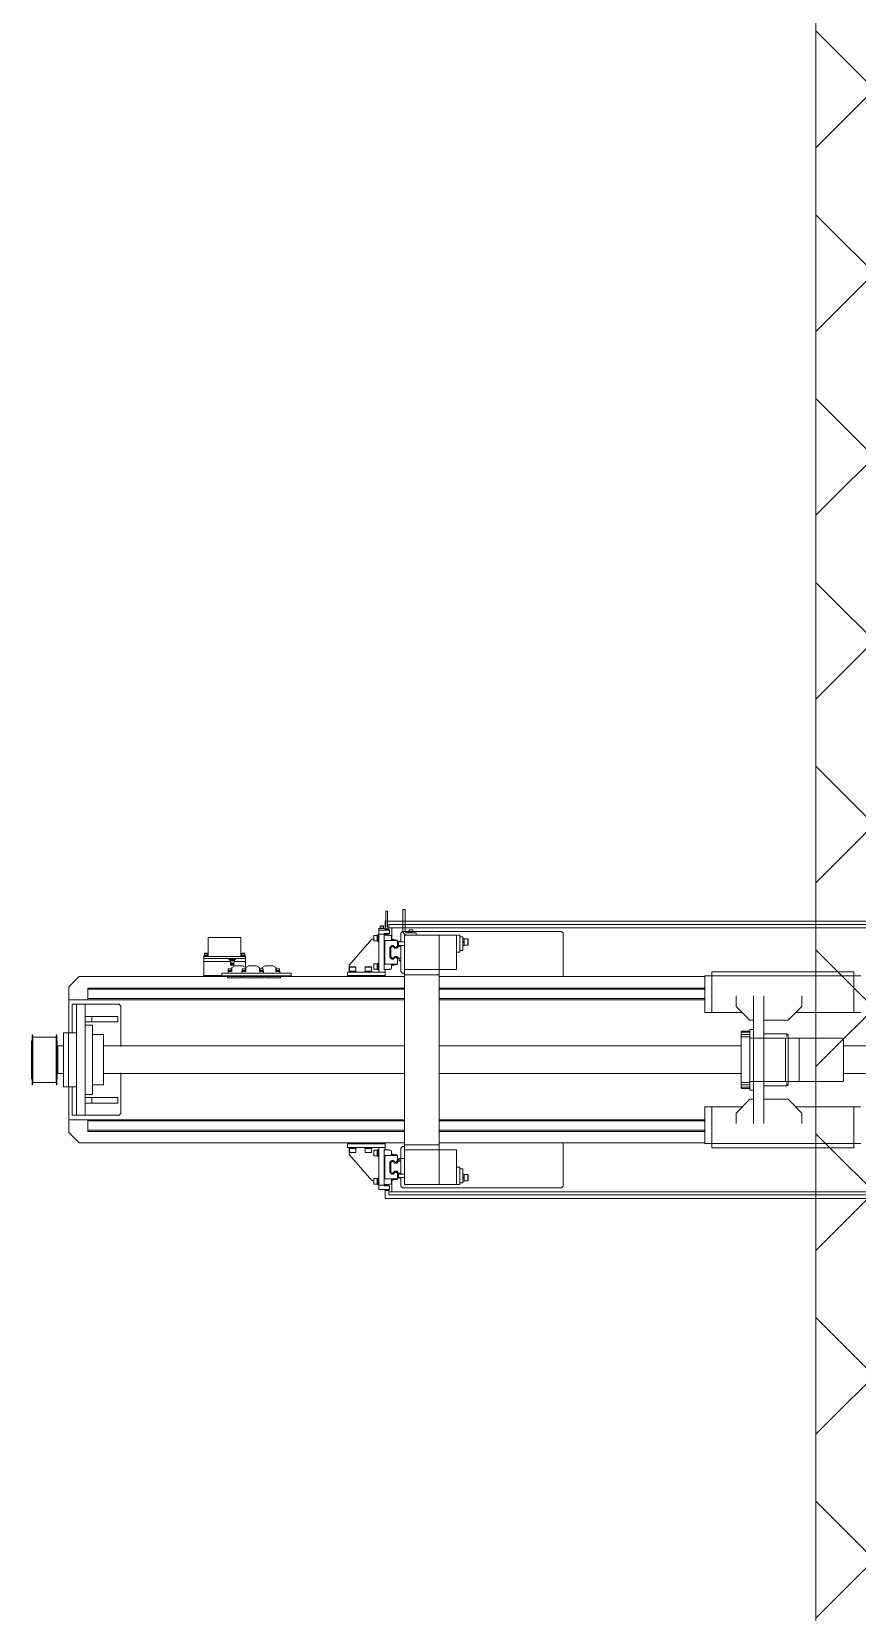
# Model space of a CAD drawing. Extents: x -59767 to 1106559, y -1290 to 1129522.
# Drawn here: x 56928 to 59310, y 257706 to 262267 of the extents above; entities that cross this region are included whole.
import ezdxf

# ---------------------------------------------------------------- set-up
doc = ezdxf.new("R2010")
doc.units = 0
doc.layers.add('TRENCH', color=9, linetype='CONTINUOUS', lineweight=9)
doc.layers.add('중간선', color=5, linetype='CONTINUOUS', lineweight=9)

msp = doc.modelspace()

# ---------------------------------------------------------------- hatches: boundary and pattern name
at = {"layer": 'TRENCH'}
h = msp.add_hatch(dxfattribs=at)
h.set_pattern_fill('ANSI37', color=256, scale=3000)
h.set_pattern_definition([(45, (124853.57, 245394.85), (-265.165, 265.165), []), (135, (124853.57, 245394.85), (-265.165, -265.165), [])])
h.paths.add_polyline_path([(59189.7, 263144.9), (59189.7, 248344.9), (60189.7, 248344.9), (60189.7, 263144.9)])

# ---------------------------------------------------------------- linework, layer by layer
msp.add_lwpolyline([(60189.7, 263144.9), (59189.7, 263144.9), (59189.7, 248344.9), (60189.7, 248344.9)], close=True, dxfattribs=at)
at = {"layer": '중간선', "lineweight": 9}
for p, q in [((57954.2, 259729.3), (57949.7, 259729.3)), ((57949.7, 259683.8), (57949.7, 259729.3)), ((57954.2, 259683.8), (57954.2, 259729.3)), ((57999.2, 259672.3), (57999.2, 259734.3)), ((57999.2, 259734.3), (58005.2, 259734.3)), ((58005.2, 259672.3), (58005.2, 259734.3)), ((57944.7, 259678.8), (57929.2, 259678.8)), ((57929.2, 259674.3), (57929.2, 259678.8)), ((57949.2, 259674.3), (57929.2, 259674.3)), ((57929.2, 259554.3), (57929.2, 259674.3)), ((57960.2, 259674.3), (57929.2, 259674.3)), ((57932.4, 259680.3), (57943.9, 259680.3)), ((57932.4, 259678.8), (57932.4, 259680.3)), ((57932.4, 259678.8), (57943.9, 259678.8)), ((57933.2, 259685.9), (57933.6, 259686.3)), ((57943.2, 259685.9), (57933.2, 259685.9)), ((57933.2, 259680.3), (57933.2, 259685.9)), ((57933.6, 259686.3), (57942.8, 259686.3)), ((57947.2, 259674.3), (57934.2, 259674.3)), ((57938.7, 259678.8), (57937.2, 259680.3)), ((57939.2, 259678.8), (57937.7, 259680.3)), ((57942.8, 259686.3), (57943.2, 259685.9)), ((57943.2, 259685.9), (57943.2, 259680.3)), ((57943.9, 259680.3), (57943.9, 259678.8)), ((57948.2, 259700.3), (57948.2, 259674.3)), ((62658.2, 259700.3), (57948.2, 259700.3)), ((57948.2, 259700.3), (57948.2, 259674.3)), ((57948.9, 259677.3), (57948.2, 259676.9)), ((57948.2, 259676.9), (57948.2, 259674.3)), ((57956.2, 259676.9), (57948.2, 259676.9)), ((57948.9, 259677.3), (57948.9, 259674.3)), ((57955.5, 259677.3), (57948.9, 259677.3)), ((57955.5, 259677.3), (57955.5, 259674.3)), ((57956.2, 259676.9), (57955.5, 259677.3)), ((57956.2, 259674.3), (57956.2, 259676.9)), ((57958.2, 259674.3), (57958.2, 259690.3)), ((62648.2, 259690.3), (57958.2, 259690.3)), ((62648.2, 259681.3), (57958.2, 259681.3)), ((57960.2, 259664.3), (57960.2, 259674.3)), ((57967.2, 259681.3), (57967.2, 259648.7)), ((58017.2, 259675), (58017.6, 259675.4)), ((58027.2, 259675), (58017.2, 259675)), ((58017.2, 259669.4), (58017.2, 259675)), ((58017.6, 259675.4), (58026.8, 259675.4)), ((58026.8, 259675.4), (58027.2, 259675)), ((58027.2, 259675), (58027.2, 259669.4)), ((57437.7, 259653.3), (57437.7, 259600.3)), ((57437.7, 259653.3), (57531.7, 259653.3)), ((57531.7, 259653.3), (57531.7, 259600.3)), ((57909.2, 259648.3), (57844.2, 259573.3)), ((57909.2, 259648.3), (57914.7, 259648.3)), ((57915.3, 259659.3), (57914.7, 259658.7)), ((57914.7, 259658.7), (57914.7, 259643.9)), ((57914.7, 259643.9), (57915.3, 259643.3)), ((57915.3, 259643.3), (57915.3, 259659.3)), ((57924.7, 259659.3), (57915.3, 259659.3)), ((57915.3, 259643.3), (57924.7, 259643.3)), ((57924.7, 259660.1), (57924.7, 259642.5)), ((57927.2, 259660.1), (57924.7, 259660.1)), ((57927.2, 259650.5), (57924.7, 259653)), ((57927.2, 259649.7), (57924.7, 259652.2)), ((57924.7, 259642.5), (57927.2, 259642.5)), ((57927.2, 259661.8), (57927.2, 259640.8)), ((57929.2, 259661.8), (57927.2, 259661.8)), ((57927.2, 259640.8), (57929.2, 259640.8)), ((57945.2, 259662.3), (57929.2, 259662.3)), ((57960.2, 259664.3), (57945.2, 259664.3)), ((57945.2, 259664.3), (57945.2, 259560.3)), ((57945.2, 259659.1), (57946.4, 259660.3)), ((57945.2, 259640.1), (57945.2, 259659.1)), ((57946, 259639.3), (57945.2, 259640.1)), ((57946, 259622.3), (57946, 259639.3)), ((57946.4, 259660.3), (57958.2, 259660.3)), ((57947.2, 259642.3), (57949.2, 259644.3)), ((57947.2, 259610.3), (57947.2, 259642.3)), ((57948.2, 259664.3), (57948.2, 259661.6)), ((57948.2, 259661.6), (57956.2, 259661.6)), ((57949.4, 259660.3), (57948.2, 259661.6)), ((57948.9, 259664.3), (57948.9, 259660.9)), ((57949.2, 259644.3), (57981.7, 259644.3)), ((57954.9, 259660.3), (57949.4, 259660.3)), ((57956.2, 259661.6), (57954.9, 259660.3)), ((57955.5, 259664.3), (57955.5, 259660.9)), ((57956.2, 259661.6), (57956.2, 259664.3)), ((57959.9, 259659.3), (57963.2, 259659.3)), ((57961.5, 259624.6), (57966.9, 259630)), ((57966.2, 259650.9), (57966.2, 259656.3)), ((57966.2, 259650.9), (57966.2, 259645.8)), ((57966.2, 259645.8), (57980.9, 259645.8)), ((57966.9, 259630), (57971.2, 259630)), ((57981.2, 259645.8), (57968.7, 259648)), ((57976.6, 259624.7), (57971.2, 259630)), ((57979.7, 259624.7), (57983.7, 259628.6)), ((57981.7, 259644.3), (57983.7, 259642.3)), ((57983.7, 259624.8), (57983.7, 259642.8)), ((58003.2, 259640.3), (57986.2, 259640.3)), ((57986.2, 259640.3), (57986.2, 259630.3)), ((58003.2, 259630.3), (57986.2, 259630.3)), ((57987.9, 259642.3), (57987.2, 259641.9)), ((57987.2, 259641.9), (57987.2, 259640.3)), ((57992.2, 259641.9), (57987.2, 259641.9)), ((57987.2, 259630.3), (57987.2, 259628.6)), ((57987.2, 259628.6), (57992.2, 259628.6)), ((57988.4, 259627.3), (57987.2, 259628.6)), ((57987.9, 259642.3), (57987.9, 259640.3)), ((57991.5, 259642.3), (57987.9, 259642.3)), ((57987.9, 259630.3), (57987.9, 259627.9)), ((57992.2, 259628.6), (57990.9, 259627.3)), ((57991.5, 259642.3), (57991.5, 259640.3)), ((57992.2, 259641.9), (57991.5, 259642.3)), ((57991.5, 259630.3), (57991.5, 259627.9)), ((57992.2, 259640.3), (57992.2, 259641.9)), ((57992.2, 259628.6), (57992.2, 259630.3)), ((57993.2, 259665.3), (57998.2, 259670.3)), ((57993.2, 259665.3), (57993.2, 259640.3)), ((57993.2, 259593.3), (57993.2, 259630.3)), ((57993.2, 259630.3), (57993.2, 259555.3)), ((58456.2, 259670.3), (57998.2, 259670.3)), ((58153.2, 259660.3), (58003.2, 259660.3)), ((58003.2, 259560.3), (58003.2, 259660.3)), ((58003.2, 259560.3), (58003.2, 259660.3)), ((58011.2, 259666.3), (58037.2, 259666.3)), ((58016.4, 259669.4), (58027.9, 259669.4)), ((58016.4, 259667.9), (58016.4, 259669.4)), ((58016.4, 259667.9), (58027.9, 259667.9)), ((58016.4, 259666.3), (58016.4, 259667.9)), ((58022.7, 259667.9), (58021.2, 259669.4)), ((58023.2, 259667.9), (58021.7, 259669.4)), ((58027.9, 259669.4), (58027.9, 259667.9)), ((58027.9, 259667.9), (58027.9, 259666.3)), ((58037.2, 259660.3), (58037.2, 259666.3)), ((58103.2, 259560.3), (58103.2, 259660.3)), ((58153.2, 259660.3), (58163.2, 259660.3)), ((58153.2, 259560.3), (58153.2, 259660.3)), ((58163.2, 259610.3), (58163.2, 259660.3)), ((58172.2, 259655.3), (58163.2, 259655.3)), ((58172.2, 259615.3), (58172.2, 259655.3)), ((58172.2, 259630), (58172.2, 259650.6)), ((58172.2, 259650.6), (58175.2, 259650.6)), ((58175.2, 259639.7), (58172.2, 259642.7)), ((58175.2, 259638), (58172.2, 259641)), ((58175.2, 259630), (58172.2, 259630)), ((58175.2, 259650.6), (58175.2, 259630)), ((58186.5, 259649.3), (58175.2, 259649.3)), ((58175.2, 259649.3), (58175.2, 259631.3)), ((58175.2, 259631.3), (58186.5, 259631.3)), ((58186.5, 259631.3), (58186.5, 259649.3)), ((58187.2, 259648.9), (58186.5, 259649.3)), ((58186.5, 259631.3), (58187.2, 259631.7)), ((58187.2, 259631.7), (58187.2, 259648.9)), ((58456.2, 259670.3), (58461.2, 259665.3)), ((58461.2, 259540.3), (58461.2, 259665.3)), ((57437.7, 259600.3), (57424.7, 259600.3)), ((57424.7, 259540.3), (57424.7, 259600.3)), ((57424.7, 259598.3), (57544.7, 259598.3)), ((57424.7, 259592.3), (57544.7, 259592.3)), ((57424.7, 259584.3), (57501.3, 259584.3)), ((57435.7, 259601.3), (57425.7, 259601.3)), ((57425.7, 259601.3), (57425.7, 259600.3)), ((57426.7, 259607.6), (57426.4, 259607.3)), ((57426.4, 259607.3), (57426.4, 259602.6)), ((57426.4, 259607.3), (57434.9, 259607.3)), ((57434.9, 259602.6), (57426.4, 259602.6)), ((57426.4, 259602.6), (57426.4, 259601.3)), ((57434.6, 259607.6), (57426.7, 259607.6)), ((57429.8, 259601.3), (57431.1, 259602.6)), ((57430.3, 259601.3), (57431.6, 259602.6)), ((57434.9, 259607.3), (57434.6, 259607.6)), ((57434.9, 259602.6), (57434.9, 259607.3)), ((57434.9, 259601.3), (57434.9, 259602.6)), ((57435.7, 259600.3), (57435.7, 259601.3)), ((57496.9, 259591.8), (57496.9, 259589.8)), ((57498.5, 259589.3), (57499.7, 259589.3)), ((57513.7, 259589.3), (57499.7, 259589.3)), ((57499.7, 259589.3), (57499.7, 259586.8)), ((57513.7, 259586.8), (57499.7, 259586.8)), ((57500.7, 259585.8), (57499.7, 259586.8)), ((57500.2, 259589.3), (57500.2, 259586.3)), ((57512.7, 259585.8), (57500.7, 259585.8)), ((57501.6, 259580.4), (57501.2, 259585.8)), ((57501.8, 259591.8), (57501.8, 259589.8)), ((57511.6, 259591.8), (57511.6, 259589.8)), ((57511.6, 259577.1), (57512.1, 259585.8)), ((57512.1, 259584.3), (57544.7, 259584.3)), ((57512.7, 259585.8), (57513.7, 259586.8)), ((57513.2, 259589.3), (57513.2, 259586.3)), ((57513.7, 259589.3), (57514.8, 259589.3)), ((57513.7, 259589.3), (57513.7, 259586.8)), ((57516.5, 259591.8), (57516.5, 259589.8)), ((57531.7, 259600.3), (57544.7, 259600.3)), ((57533.7, 259601.3), (57543.7, 259601.3)), ((57533.7, 259600.3), (57533.7, 259601.3)), ((57534.4, 259607.3), (57534.7, 259607.6)), ((57542.9, 259607.3), (57534.4, 259607.3)), ((57534.4, 259602.6), (57534.4, 259607.3)), ((57534.4, 259602.6), (57542.9, 259602.6)), ((57534.4, 259601.3), (57534.4, 259602.6)), ((57534.7, 259607.6), (57542.6, 259607.6)), ((57539.1, 259601.3), (57537.8, 259602.6)), ((57539.6, 259601.3), (57538.3, 259602.6)), ((57542.6, 259607.6), (57542.9, 259607.3)), ((57542.9, 259607.3), (57542.9, 259602.6)), ((57542.9, 259602.6), (57542.9, 259601.3)), ((57543.7, 259601.3), (57543.7, 259600.3)), ((57544.7, 259566.7), (57544.7, 259600.3)), ((57946, 259622.3), (57945.2, 259621.5)), ((57945.2, 259599.1), (57945.2, 259621.5)), ((57946, 259598.3), (57945.2, 259599.1)), ((57946, 259581.3), (57946, 259598.3)), ((57947.2, 259610.3), (57947.2, 259578.3)), ((57961.5, 259596.1), (57961.5, 259624.6)), ((57966.9, 259590.6), (57961.5, 259596.1)), ((57964.2, 259623.4), (57964.7, 259624)), ((57964.2, 259597.2), (57964.2, 259623.4)), ((57964.7, 259596.7), (57964.2, 259597.2)), ((57971.2, 259590.6), (57966.9, 259590.6)), ((57967.5, 259626.8), (57968.1, 259627.3)), ((57968.1, 259593.3), (57967.5, 259593.9)), ((57968.1, 259627.3), (57970.3, 259627.3)), ((57968.1, 259593.3), (57970.3, 259593.3)), ((57970.8, 259626.8), (57970.3, 259627.3)), ((57970.3, 259593.3), (57970.8, 259593.8)), ((57971.2, 259590.6), (57976.6, 259596)), ((57975.5, 259622.1), (57973.7, 259624)), ((57973.7, 259596.7), (57975.5, 259598.5)), ((57975.5, 259622.1), (57981, 259622.1)), ((57975.5, 259598.5), (57981, 259598.5)), ((57976.6, 259624.7), (57979.7, 259624.7)), ((57979.7, 259596), (57976.6, 259596)), ((57983.7, 259592), (57979.7, 259596)), ((57981, 259622.1), (57986.2, 259627.3)), ((57986.2, 259593.3), (57981, 259598.5)), ((57983.7, 259578.1), (57983.7, 259595.8)), ((57986.2, 259627.3), (57991.7, 259627.3)), ((57986.2, 259593.3), (57991.7, 259593.3)), ((57988.2, 259585.3), (57988.2, 259593.3)), ((57988.2, 259593.3), (57993.2, 259593.3)), ((57993.2, 259585.3), (57988.2, 259585.3)), ((57990.9, 259627.3), (57988.4, 259627.3)), ((57991.7, 259627.3), (57993.2, 259625.8)), ((57991.7, 259593.3), (57993.2, 259594.8)), ((57992.7, 259618.6), (57993.2, 259619.1)), ((57992.7, 259614.1), (57992.7, 259618.6)), ((57993.2, 259613.6), (57992.7, 259614.1)), ((57992.7, 259606.6), (57993.2, 259607.1)), ((57992.7, 259602.1), (57992.7, 259606.6)), ((57993.2, 259601.6), (57992.7, 259602.1)), ((57993.2, 259625.8), (57993.2, 259619.1)), ((57993.2, 259607.1), (57993.2, 259613.6)), ((57993.2, 259601.6), (57993.2, 259594.8)), ((58163.2, 259610.3), (58153.2, 259610.3)), ((58172.2, 259615.3), (58163.2, 259615.3)), ((57035.2, 259510.3), (57065.2, 259540.3)), ((58003.2, 259540.3), (57065.2, 259540.3)), ((57459.7, 259543.3), (57424.7, 259543.3)), ((57424.7, 259543.3), (57476.7, 259543.3)), ((57476.7, 259550.3), (57676.7, 259550.3)), ((57476.7, 259550.3), (57476.7, 259542.3)), ((57476.7, 259542.3), (57676.7, 259542.3)), ((57492.7, 259542.3), (57492.7, 259536.3)), ((57504.7, 259556.3), (57494.7, 259556.3)), ((57494.7, 259556.3), (57494.7, 259555.3)), ((57494.7, 259555.3), (57505.7, 259555.3)), ((57494.7, 259555.3), (57494.7, 259550.3)), ((57495.7, 259562.6), (57495.4, 259562.3)), ((57495.4, 259562.3), (57495.4, 259557.6)), ((57495.4, 259562.3), (57503.9, 259562.3)), ((57495.4, 259557.6), (57495.4, 259556.3)), ((57495.4, 259557.6), (57503.9, 259557.6)), ((57503.6, 259562.6), (57495.7, 259562.6)), ((57498.8, 259556.3), (57500.1, 259557.6)), ((57499.3, 259556.3), (57500.6, 259557.6)), ((57506.9, 259579.9), (57502.1, 259579.9)), ((57503.9, 259562.3), (57503.6, 259562.6)), ((57503.7, 259579.9), (57503.7, 259574.3)), ((57505.2, 259577.8), (57503.7, 259577.8)), ((57505.2, 259577.7), (57503.7, 259577.7)), ((57505.2, 259577.6), (57503.7, 259577.6)), ((57505.6, 259576.4), (57503.7, 259576.4)), ((57505.7, 259576.3), (57503.7, 259576.3)), ((57505.8, 259576.2), (57503.7, 259576.2)), ((57509.7, 259574.3), (57503.7, 259574.3)), ((57503.9, 259557.6), (57503.9, 259562.3)), ((57503.9, 259556.3), (57503.9, 259557.6)), ((57504.7, 259555.3), (57504.7, 259556.3)), ((57514.7, 259571.3), (57505.7, 259566.1)), ((57505.7, 259566.1), (57505.7, 259555.3)), ((57509.7, 259576.2), (57507.6, 259576.2)), ((57509.7, 259576.3), (57507.7, 259576.3)), ((57509.7, 259576.4), (57507.8, 259576.4)), ((57509.4, 259577.8), (57508.1, 259577.8)), ((57509.4, 259577.7), (57508.2, 259577.7)), ((57509.4, 259577.6), (57508.2, 259577.6)), ((57509.4, 259577.4), (57509.4, 259577.1)), ((57509.7, 259576.7), (57509.7, 259574.3)), ((57511.1, 259576.6), (57509.9, 259576.6)), ((57514.7, 259571.3), (57536.7, 259571.3)), ((57532.7, 259542.3), (57532.7, 259536.3)), ((57534.7, 259556.3), (57534.7, 259555.3)), ((57544.7, 259556.3), (57534.7, 259556.3)), ((57534.7, 259555.3), (57545.7, 259555.3)), ((57534.7, 259555.3), (57534.7, 259550.3)), ((57535.7, 259562.6), (57535.4, 259562.3)), ((57535.4, 259562.3), (57543.9, 259562.3)), ((57535.4, 259562.3), (57535.4, 259557.6)), ((57535.4, 259557.6), (57543.9, 259557.6)), ((57535.4, 259557.6), (57535.4, 259556.3)), ((57543.6, 259562.6), (57535.7, 259562.6)), ((57536.7, 259571.3), (57545.7, 259566.1)), ((57538.8, 259556.3), (57540.1, 259557.6)), ((57539.3, 259556.3), (57540.6, 259557.6)), ((57543.9, 259562.3), (57543.6, 259562.6)), ((57543.9, 259557.6), (57543.9, 259562.3)), ((57543.9, 259556.3), (57543.9, 259557.6)), ((57544.7, 259555.3), (57544.7, 259556.3)), ((57554.7, 259571.3), (57545.7, 259566.1)), ((57545.7, 259566.1), (57545.7, 259555.3)), ((57545.7, 259566.1), (57545.7, 259555.3)), ((57554.7, 259571.3), (57576.7, 259571.3)), ((57576.7, 259571.3), (57585.7, 259566.1)), ((57585.7, 259566.1), (57585.7, 259555.3)), ((57585.7, 259555.3), (57596.7, 259555.3)), ((57586.7, 259556.3), (57596.7, 259556.3)), ((57586.7, 259555.3), (57586.7, 259556.3)), ((57587.4, 259562.3), (57587.7, 259562.6)), ((57595.9, 259562.3), (57587.4, 259562.3)), ((57587.4, 259557.6), (57587.4, 259562.3)), ((57595.9, 259557.6), (57587.4, 259557.6)), ((57587.4, 259556.3), (57587.4, 259557.6)), ((57587.7, 259562.6), (57595.6, 259562.6)), ((57592.1, 259556.3), (57590.8, 259557.6)), ((57592.6, 259556.3), (57591.3, 259557.6)), ((57601.7, 259571.3), (57592.7, 259566.1)), ((57592.7, 259566.1), (57592.7, 259564.6)), ((57595.6, 259562.6), (57595.9, 259562.3)), ((57595.9, 259562.3), (57595.9, 259557.6)), ((57595.9, 259557.6), (57595.9, 259556.3)), ((57596.7, 259556.3), (57596.7, 259555.3)), ((57596.7, 259555.3), (57596.7, 259550.3)), ((57598.7, 259542.3), (57598.7, 259536.3)), ((57601.7, 259571.3), (57623.7, 259571.3)), ((57623.7, 259571.3), (57632.7, 259566.1)), ((57632.7, 259566.1), (57632.7, 259555.3)), ((57632.7, 259555.3), (57643.7, 259555.3)), ((57633.7, 259556.3), (57643.7, 259556.3)), ((57633.7, 259555.3), (57633.7, 259556.3)), ((57634.4, 259562.3), (57634.7, 259562.6)), ((57642.9, 259562.3), (57634.4, 259562.3)), ((57634.4, 259557.6), (57634.4, 259562.3)), ((57642.9, 259557.6), (57634.4, 259557.6)), ((57634.4, 259556.3), (57634.4, 259557.6)), ((57634.7, 259562.6), (57642.6, 259562.6)), ((57639.1, 259556.3), (57637.8, 259557.6)), ((57639.6, 259556.3), (57638.3, 259557.6)), ((57642.6, 259562.6), (57642.9, 259562.3)), ((57642.9, 259562.3), (57642.9, 259557.6)), ((57642.9, 259557.6), (57642.9, 259556.3)), ((57643.7, 259556.3), (57643.7, 259555.3)), ((57643.7, 259555.3), (57643.7, 259550.3)), ((57645.7, 259542.3), (57645.7, 259536.3)), ((57676.7, 259550.3), (57676.7, 259542.3)), ((57948.2, 259553.3), (57839.2, 259553.3)), ((57839.2, 259540.3), (57839.2, 259553.3)), ((57948.2, 259543.3), (57839.2, 259543.3)), ((57839.2, 259543.3), (57945.2, 259543.3)), ((57839.2, 259543.3), (57945.2, 259543.3)), ((57839.2, 259540.3), (57839.2, 259543.3)), ((57948.2, 259540.3), (57839.2, 259540.3)), ((57864.5, 259556.3), (57843.9, 259556.3)), ((57843.9, 259556.3), (57843.9, 259553.3)), ((57843.9, 259553.3), (57864.5, 259553.3)), ((57844.2, 259573.3), (57844.2, 259553.3)), ((57845.2, 259567.6), (57845.6, 259568.3)), ((57845.2, 259567.6), (57863.2, 259567.6)), ((57845.2, 259556.3), (57845.2, 259567.6)), ((57863.2, 259556.3), (57845.2, 259556.3)), ((57845.6, 259568.3), (57862.8, 259568.3)), ((57851.8, 259556.3), (57854.8, 259553.3)), ((57853.5, 259556.3), (57856.5, 259553.3)), ((57862.8, 259568.3), (57863.2, 259567.6)), ((57863.2, 259567.6), (57863.2, 259556.3)), ((57864.5, 259553.3), (57864.5, 259556.3)), ((57909.5, 259556.3), (57888.9, 259556.3)), ((57888.9, 259556.3), (57888.9, 259553.3)), ((57888.9, 259553.3), (57909.5, 259553.3)), ((57890.2, 259567.6), (57890.6, 259568.3)), ((57890.2, 259567.6), (57908.2, 259567.6)), ((57890.2, 259556.3), (57890.2, 259567.6)), ((57908.2, 259556.3), (57890.2, 259556.3)), ((57890.6, 259568.3), (57907.8, 259568.3)), ((57896.8, 259556.3), (57899.8, 259553.3)), ((57898.5, 259556.3), (57901.5, 259553.3)), ((57907.8, 259568.3), (57908.2, 259567.6)), ((57908.2, 259567.6), (57908.2, 259556.3)), ((57909.5, 259553.3), (57909.5, 259556.3)), ((57914.7, 259576.7), (57915.3, 259577.3)), ((57914.7, 259561.9), (57914.7, 259576.7)), ((57915.3, 259561.3), (57914.7, 259561.9)), ((57915.3, 259577.3), (57915.3, 259561.3)), ((57915.3, 259577.3), (57924.7, 259577.3)), ((57924.7, 259561.3), (57915.3, 259561.3)), ((57924.7, 259578.1), (57927.2, 259578.1)), ((57924.7, 259560.5), (57924.7, 259578.1)), ((57927.2, 259571), (57924.7, 259568.5)), ((57927.2, 259570.2), (57924.7, 259567.7)), ((57927.2, 259560.5), (57924.7, 259560.5)), ((57927.2, 259579.8), (57929.2, 259579.8)), ((57927.2, 259558.8), (57927.2, 259579.8)), ((57929.2, 259558.8), (57927.2, 259558.8)), ((57946, 259581.3), (57945.2, 259580.5)), ((57945.2, 259561.7), (57945.2, 259580.5)), ((57945.2, 259561.7), (57946.6, 259560.3)), ((57950.2, 259560.3), (57945.2, 259560.3)), ((57945.2, 259540.3), (57945.2, 259543.3)), ((57945.2, 259540.3), (57945.2, 259543.3)), ((57946.6, 259560.3), (57958.2, 259560.3)), ((57947.2, 259578.3), (57949.2, 259576.3)), ((57948.2, 259540.3), (57948.2, 259560.3)), ((57948.2, 259560.3), (57948.2, 259540.3)), ((57949.2, 259576.3), (57981.7, 259576.3)), ((57959.9, 259561.3), (57963.2, 259561.3)), ((57966.2, 259569.7), (57966.2, 259574.8)), ((57966.2, 259574.8), (57980.9, 259574.8)), ((57966.2, 259564.3), (57966.2, 259569.7)), ((57968.7, 259572.7), (57981.2, 259574.9)), ((57981.7, 259576.3), (57983.7, 259578.3)), ((57998.2, 259550.3), (57993.2, 259555.3)), ((58003.2, 259550.3), (57998.2, 259550.3)), ((58003.2, 259560.3), (58003.2, 258987.9)), ((58153.2, 259560.3), (58003.2, 259560.3)), ((58103.2, 259545.3), (58003.2, 259545.3)), ((58103.2, 259560.3), (58103.2, 258987.9)), ((58869.7, 259540.3), (58103.2, 259540.3)), ((58869.7, 259542.3), (58869.7, 259436.3)), ((58889.7, 259542.3), (58869.7, 259542.3)), ((58889.7, 259436.3), (58889.7, 259554.3)), ((58889.7, 259554.3), (59299.7, 259554.3)), ((58889.7, 259542.3), (59319.7, 259542.3)), ((58936.7, 259542.3), (58956.7, 259542.3)), ((59299.7, 259436.3), (59299.7, 259554.3)), ((57035.2, 259510.3), (57035.2, 259378.3)), ((57090.2, 259507.3), (58003.2, 259507.3)), ((57090.2, 259507.3), (57090.2, 259473.3)), ((57090.2, 259503.9), (58003.2, 259503.9)), ((57492.7, 259536.3), (57530.9, 259536.3)), ((57532.7, 259536.3), (57598.7, 259536.3)), ((57601.4, 259536.3), (57645.7, 259536.3)), ((58103.2, 259507.3), (58869.7, 259507.3)), ((58103.2, 259503.9), (58869.7, 259503.9)), ((57035.2, 259473.3), (58003.2, 259473.3)), ((57045.2, 259460.3), (57045.2, 259378.3)), ((57180.2, 259460.3), (57045.2, 259460.3)), ((57057.2, 259460.3), (57057.2, 259140.3)), ((57082.2, 259460.3), (57082.2, 259140.3)), ((57090.2, 259476.7), (58003.2, 259476.7)), ((57185.2, 259455.3), (57180.2, 259460.3)), ((57185.2, 259455.3), (57185.2, 259338.3)), ((58103.2, 259476.7), (58869.7, 259476.7)), ((58103.2, 259473.3), (58869.7, 259473.3)), ((58959.7, 259454.3), (58959.7, 259484.3)), ((58999.7, 259414.3), (58959.7, 259454.3)), ((59009.7, 259484.3), (59009.7, 259116.3)), ((59039.7, 259484.3), (59039.7, 259116.3)), ((59149.7, 259454.3), (59109.7, 259414.3)), ((59149.7, 259454.3), (59149.7, 259484.3)), ((57177.2, 259425.3), (57082.2, 259425.3)), ((57177.2, 259409.3), (57082.2, 259409.3)), ((57082.2, 259400.3), (57102.2, 259400.3)), ((57102.2, 259425.3), (57102.2, 259409.3)), ((57102.2, 259400.3), (57104.2, 259398.3)), ((57177.2, 259425.3), (57177.2, 259409.3)), ((58869.7, 259436.3), (58889.7, 259436.3)), ((58889.7, 259436.3), (58977.7, 259436.3)), ((58999.7, 259414.3), (59009.7, 259414.3)), ((59039.7, 259414.3), (59109.7, 259414.3)), ((59131.7, 259436.3), (59299.7, 259436.3)), ((59299.7, 259436.3), (59319.7, 259436.3)), ((56928.2, 259300.3), (56928.2, 259355.2)), ((56928.2, 259355.2), (56929.4, 259355.2)), ((56930.5, 259372.3), (56929.4, 259372.3)), ((56929.4, 259372.3), (56929.4, 259300.3)), ((56931.7, 259367.2), (56930.5, 259372.3)), ((56931.7, 259300.3), (56931.7, 259367.2)), ((56998.7, 259365.8), (56931.7, 259365.8)), ((56998.7, 259367.2), (56999.9, 259372.3)), ((56998.7, 259300.3), (56998.7, 259367.2)), ((56999.9, 259372.3), (57001, 259372.3)), ((57001, 259372.3), (57001, 259300.3)), ((57002.2, 259355.2), (57001, 259355.2)), ((57002.2, 259355.2), (57002.2, 259245.5)), ((57021.2, 259378.3), (57020.2, 259377.3)), ((57020.2, 259377.3), (57020.2, 259300.3)), ((57036.2, 259378.3), (57021.2, 259378.3)), ((57034.2, 259378.3), (57034.2, 259300.3)), ((57036.2, 259378.3), (57057.2, 259378.3)), ((57104.2, 259398.3), (57104.2, 259300.3)), ((57104.2, 259372.8), (57134.2, 259372.8)), ((57135.2, 259371.8), (57134.2, 259372.8)), ((57135.2, 259371.8), (57134.2, 259372.8)), ((57135.2, 259371.8), (57134.2, 259372.8)), ((57135.2, 259371.8), (57134.2, 259372.8)), ((57135.2, 259371.8), (57135.2, 259228.8)), ((58976.7, 259382.8), (58974.7, 259380.8)), ((58974.7, 259219.8), (58974.7, 259380.8)), ((58974.7, 259379.6), (58999.7, 259379.6)), ((58974.7, 259372.8), (58999.7, 259372.8)), ((58974.7, 259366.1), (58999.7, 259366.1)), ((58976.7, 259382.8), (58997.7, 259382.8)), ((58997.7, 259382.8), (58999.7, 259380.8)), ((58999.7, 259387.8), (58999.7, 259212.8)), ((58999.7, 259387.8), (59009.7, 259387.8)), ((58999.7, 259375.3), (58999.7, 259225.3)), ((58999.7, 259362.8), (59101.2, 259362.8)), ((59106.7, 259375.3), (59039.7, 259375.3)), ((59102.2, 259361.8), (59101.2, 259362.8)), ((59103.2, 259362.8), (59102.2, 259361.8)), ((59102.2, 259238.8), (59102.2, 259361.8)), ((59103.2, 259362.8), (59141.2, 259362.8)), ((59109.7, 259372.3), (59106.7, 259375.3)), ((59106.7, 259375.3), (59106.7, 259367.9)), ((59109.7, 259228.3), (59109.7, 259372.3)), ((59142.2, 259361.8), (59141.2, 259362.8)), ((59143.2, 259362.8), (59142.2, 259361.8)), ((59142.2, 259238.8), (59142.2, 259361.8)), ((59143.2, 259362.8), (59267.7, 259362.8)), ((59267.7, 259362.8), (59269.7, 259360.8)), ((59269.7, 259239.8), (59269.7, 259360.8)), ((57003.2, 259330.3), (57002.2, 259329.3)), ((57002.2, 259271.3), (57002.2, 259329.3)), ((57002.2, 259329.3), (57004.2, 259329.3)), ((57003.2, 259270.3), (57003.2, 259330.3)), ((57003.2, 259330.3), (57004.2, 259330.3)), ((57004.2, 259260.3), (57004.2, 259340.3)), ((57019.7, 259340.3), (57004.2, 259340.3)), ((57019.7, 259260.3), (57019.7, 259340.3)), ((57020.2, 259336.3), (57019.7, 259336.3)), ((57020.2, 259336.3), (57020.2, 259329.3)), ((58003.2, 259340.3), (57135.2, 259340.3)), ((58974.7, 259340.3), (58103.2, 259340.3)), ((62503.2, 259340.3), (59269.7, 259340.3)), ((56928.2, 259245.5), (56928.2, 259300.3)), ((56929.4, 259228.3), (56929.4, 259300.3)), ((56931.7, 259300.3), (56931.7, 259233.5)), ((56998.7, 259300.3), (56998.7, 259233.5)), ((57001, 259228.3), (57001, 259300.3)), ((57003.2, 259270.3), (57002.2, 259271.3)), ((57002.2, 259271.3), (57004.2, 259271.3)), ((57003.2, 259270.3), (57004.2, 259270.3)), ((57020.2, 259264.3), (57019.7, 259264.3)), ((57020.2, 259223.3), (57020.2, 259300.3)), ((57020.2, 259264.3), (57020.2, 259271.3)), ((57034.2, 259222.3), (57034.2, 259300.3)), ((57104.2, 259202.3), (57104.2, 259300.3)), ((56928.2, 259245.5), (56929.4, 259245.5)), ((56930.5, 259228.3), (56929.4, 259228.3)), ((56931.7, 259233.5), (56930.5, 259228.3)), ((56998.7, 259234.9), (56931.7, 259234.9)), ((56998.7, 259233.5), (56999.9, 259228.3)), ((56999.9, 259228.3), (57001, 259228.3)), ((57002.2, 259245.5), (57001, 259245.5)), ((57019.7, 259260.3), (57004.2, 259260.3)), ((57021.2, 259222.3), (57020.2, 259223.3)), ((57036.2, 259222.3), (57021.2, 259222.3)), ((57035.2, 259222.3), (57035.2, 259090.3)), ((57036.2, 259222.3), (57057.2, 259222.3)), ((57045.2, 259222.3), (57045.2, 259140.3)), ((57104.2, 259227.8), (57134.2, 259227.8)), ((57135.2, 259228.8), (57134.2, 259227.8)), ((57135.2, 259228.8), (57134.2, 259227.8)), ((58003.2, 259260.3), (57135.2, 259260.3)), ((57135.2, 259260.3), (57135.2, 259228.8)), ((57185.2, 259262.3), (57185.2, 259145.3)), ((58974.7, 259260.3), (58103.2, 259260.3)), ((58974.7, 259234.6), (58999.7, 259234.6)), ((58974.7, 259227.8), (58999.7, 259227.8)), ((58974.7, 259221.1), (58999.7, 259221.1)), ((58974.7, 259219.8), (58976.7, 259217.8)), ((58976.7, 259217.8), (58997.7, 259217.8)), ((58999.7, 259219.8), (58997.7, 259217.8)), ((58999.7, 259237.8), (59101.2, 259237.8)), ((59106.7, 259225.3), (59039.7, 259225.3)), ((59102.2, 259238.8), (59101.2, 259237.8)), ((59103.2, 259237.8), (59102.2, 259238.8)), ((59103.2, 259237.8), (59141.2, 259237.8)), ((59106.7, 259225.3), (59106.7, 259233.6)), ((59106.7, 259225.3), (59109.7, 259228.3)), ((59142.2, 259238.8), (59141.2, 259237.8)), ((59143.2, 259237.8), (59142.2, 259238.8)), ((59143.2, 259237.8), (59267.7, 259237.8)), ((59267.7, 259237.8), (59269.7, 259239.8)), ((62503.2, 259260.3), (59269.7, 259260.3)), ((57082.2, 259200.3), (57102.2, 259200.3)), ((57177.2, 259191.3), (57082.2, 259191.3)), ((57177.2, 259175.3), (57082.2, 259175.3)), ((57102.2, 259200.3), (57104.2, 259202.3)), ((57102.2, 259175.3), (57102.2, 259191.3)), ((57177.2, 259175.3), (57177.2, 259191.3)), ((58999.7, 259186.3), (58959.7, 259146.3)), ((58999.7, 259212.8), (59009.7, 259212.8)), ((58999.7, 259186.3), (59009.7, 259186.3)), ((59039.7, 259186.3), (59109.7, 259186.3)), ((59149.7, 259146.3), (59109.7, 259186.3)), ((57035.2, 259127.3), (58003.2, 259127.3)), ((57180.2, 259140.3), (57045.2, 259140.3)), ((57090.2, 259093.3), (57090.2, 259127.3)), ((57180.2, 259140.3), (57185.2, 259145.3)), ((58103.2, 259127.3), (58869.7, 259127.3)), ((58869.7, 259058.3), (58869.7, 259164.3)), ((58869.7, 259164.3), (58889.7, 259164.3)), ((58889.7, 259164.3), (58889.7, 259046.3)), ((58889.7, 259164.3), (58977.7, 259164.3)), ((58959.7, 259146.3), (58959.7, 259116.3)), ((59131.7, 259164.3), (59299.7, 259164.3)), ((59149.7, 259146.3), (59149.7, 259116.3)), ((59299.7, 259164.3), (59299.7, 259046.3)), ((59299.7, 259164.3), (59319.7, 259164.3)), ((57065.2, 259060.3), (57035.2, 259090.3)), ((57090.2, 259123.9), (58003.2, 259123.9)), ((57090.2, 259096.7), (58003.2, 259096.7)), ((57090.2, 259093.3), (58003.2, 259093.3)), ((58103.2, 259123.9), (58869.7, 259123.9)), ((58103.2, 259096.7), (58869.7, 259096.7)), ((58103.2, 259093.3), (58869.7, 259093.3)), ((58003.2, 259060.3), (57065.2, 259060.3)), ((57839.2, 259047.3), (57839.2, 259060.3)), ((57839.2, 259057.3), (57945.2, 259057.3)), ((57948.2, 259057.3), (57839.2, 259057.3)), ((57839.2, 259057.3), (57945.2, 259057.3)), ((57948.2, 259047.3), (57839.2, 259047.3)), ((57843.9, 259047.3), (57864.5, 259047.3)), ((57843.9, 259044.3), (57843.9, 259047.3)), ((57864.5, 259044.3), (57843.9, 259044.3)), ((57844.2, 259027.3), (57844.2, 259047.3)), ((57845.2, 259044.3), (57845.2, 259033)), ((57863.2, 259044.3), (57845.2, 259044.3)), ((57851.8, 259044.3), (57854.8, 259047.3)), ((57853.5, 259044.3), (57856.5, 259047.3)), ((57863.2, 259033), (57863.2, 259044.3)), ((57864.5, 259047.3), (57864.5, 259044.3)), ((57888.9, 259047.3), (57909.5, 259047.3)), ((57888.9, 259044.3), (57888.9, 259047.3)), ((57909.5, 259044.3), (57888.9, 259044.3)), ((57890.2, 259044.3), (57890.2, 259033)), ((57908.2, 259044.3), (57890.2, 259044.3)), ((57896.8, 259044.3), (57899.8, 259047.3)), ((57898.5, 259044.3), (57901.5, 259047.3)), ((57908.2, 259033), (57908.2, 259044.3)), ((57909.5, 259047.3), (57909.5, 259044.3)), ((57915.3, 259039.3), (57914.7, 259038.7)), ((57914.7, 259038.7), (57914.7, 259023.9)), ((57924.7, 259039.3), (57915.3, 259039.3)), ((57915.3, 259023.3), (57915.3, 259039.3)), ((57927.2, 259040.1), (57924.7, 259040.1)), ((57924.7, 259040.1), (57924.7, 259022.5)), ((57929.2, 259041.8), (57927.2, 259041.8)), ((57927.2, 259041.8), (57927.2, 259020.8)), ((57929.2, 259046.3), (57929.2, 258926.3)), ((57945.2, 259057.3), (57945.2, 259060.3)), ((57950.2, 259040.3), (57945.2, 259040.3)), ((57945.2, 258936.3), (57945.2, 259040.3)), ((57945.2, 259038.9), (57946.6, 259040.3)), ((57945.2, 259038.9), (57945.2, 259020.1)), ((57946.6, 259040.3), (57958.2, 259040.3)), ((57948.2, 259040.3), (57948.2, 259060.3)), ((57948.2, 259060.3), (57948.2, 259040.3)), ((57959.9, 259039.3), (57963.2, 259039.3)), ((57966.2, 259036.3), (57966.2, 259030.9)), ((57998.2, 259050.3), (57993.2, 259045.3)), ((57993.2, 258970.3), (57993.2, 259045.3)), ((58003.2, 259050.3), (57998.2, 259050.3)), ((58103.2, 259055.3), (58003.2, 259055.3)), ((58003.2, 259040.3), (58003.2, 258940.3)), ((58003.2, 259040.3), (58003.2, 258940.3)), ((58153.2, 259040.3), (58003.2, 259040.3)), ((58869.7, 259060.3), (58103.2, 259060.3)), ((58103.2, 259040.3), (58103.2, 258940.3)), ((58153.2, 259040.3), (58153.2, 258940.3)), ((58461.2, 259060.3), (58461.2, 258935.3)), ((58461.2, 259050.3), (58461.2, 258984.8)), ((58889.7, 259058.3), (58869.7, 259058.3)), ((58889.7, 259058.3), (59319.7, 259058.3)), ((58889.7, 259046.3), (59299.7, 259046.3)), ((58936.7, 259058.3), (58956.7, 259058.3)), ((57909.2, 258952.3), (57844.2, 259027.3)), ((57845.2, 259033), (57863.2, 259033)), ((57845.2, 259033), (57845.6, 259032.3)), ((57845.6, 259032.3), (57862.8, 259032.3)), ((57862.8, 259032.3), (57863.2, 259033)), ((57890.2, 259033), (57908.2, 259033)), ((57890.2, 259033), (57890.6, 259032.3)), ((57890.6, 259032.3), (57907.8, 259032.3)), ((57907.8, 259032.3), (57908.2, 259033)), ((57914.7, 259023.9), (57915.3, 259023.3)), ((57915.3, 259023.3), (57924.7, 259023.3)), ((57927.2, 259030.5), (57924.7, 259033)), ((57927.2, 259029.7), (57924.7, 259032.2)), ((57924.7, 259022.5), (57927.2, 259022.5)), ((57927.2, 259020.8), (57929.2, 259020.8)), ((57946, 259019.3), (57945.2, 259020.1)), ((57946, 259002.3), (57945.2, 259001.5)), ((57945.2, 259001.5), (57945.2, 258979.1)), ((57946, 259019.3), (57946, 259002.3)), ((57947.2, 259022.3), (57949.2, 259024.3)), ((57947.2, 258990.3), (57947.2, 259022.3)), ((57947.2, 258990.3), (57947.2, 258958.3)), ((57949.2, 259024.3), (57981.7, 259024.3)), ((57966.9, 259010), (57961.5, 259004.6)), ((57961.5, 259004.6), (57961.5, 258976.1)), ((57964.7, 259004), (57964.2, 259003.4)), ((57964.2, 259003.4), (57964.2, 258977.2)), ((57966.2, 259030.9), (57966.2, 259025.8)), ((57966.2, 259025.8), (57980.9, 259025.8)), ((57971.2, 259010), (57966.9, 259010)), ((57968.1, 259007.3), (57967.5, 259006.8)), ((57968.1, 259007.3), (57970.3, 259007.3)), ((57968.7, 259028), (57981.2, 259025.8)), ((57970.3, 259007.3), (57970.8, 259006.8)), ((57971.2, 259010), (57976.6, 259004.7)), ((57973.7, 259004), (57975.5, 259002.1)), ((57975.5, 259002.1), (57981, 259002.1)), ((57979.7, 259004.7), (57976.6, 259004.7)), ((57983.7, 259008.6), (57979.7, 259004.7)), ((57986.2, 259007.3), (57981, 259002.1)), ((57981.7, 259024.3), (57983.7, 259022.3)), ((57983.7, 259022.5), (57983.7, 259004.8)), ((57984.7, 259014.8), (57983.7, 259014.8)), ((57984.7, 259010.4), (57983.7, 259010.4)), ((57986.2, 259007.3), (57991.7, 259007.3)), ((58003.2, 259015.3), (57988.2, 259015.3)), ((57988.2, 259015.3), (57988.2, 259007.3)), ((57988.2, 259007.3), (57993.2, 259007.3)), ((57991.7, 259007.3), (57993.2, 259005.8)), ((57993.2, 258999.1), (57992.7, 258998.6)), ((57992.7, 258998.6), (57992.7, 258994.1)), ((57992.7, 258994.1), (57993.2, 258993.6)), ((57993.2, 259007.3), (57993.2, 258970.3)), ((57993.2, 258999.1), (57993.2, 259005.8)), ((57993.2, 258993.6), (57993.2, 258987.1)), ((58163.2, 258990.3), (58153.2, 258990.3)), ((58163.2, 258990.3), (58163.2, 258940.3)), ((57909.2, 258952.3), (57914.7, 258952.3)), ((57914.7, 258956.7), (57915.3, 258957.3)), ((57914.7, 258941.9), (57914.7, 258956.7)), ((57915.3, 258957.3), (57924.7, 258957.3)), ((57915.3, 258957.3), (57915.3, 258941.3)), ((57924.7, 258940.5), (57924.7, 258958.1)), ((57924.7, 258958.1), (57927.2, 258958.1)), ((57927.2, 258951), (57924.7, 258948.5)), ((57927.2, 258950.2), (57924.7, 258947.7)), ((57927.2, 258938.8), (57927.2, 258959.8)), ((57927.2, 258959.8), (57929.2, 258959.8)), ((57946, 258978.3), (57945.2, 258979.1)), ((57946, 258961.3), (57945.2, 258960.5)), ((57945.2, 258960.5), (57945.2, 258941.5)), ((57946, 258978.3), (57946, 258961.3)), ((57947.2, 258958.3), (57949.2, 258956.3)), ((57949.2, 258956.3), (57981.7, 258956.3)), ((57961.5, 258976.1), (57966.9, 258970.6)), ((57964.2, 258977.2), (57964.7, 258976.7)), ((57966.2, 258954.8), (57980.9, 258954.8)), ((57966.2, 258949.7), (57966.2, 258954.8)), ((57966.2, 258949.7), (57966.2, 258944.3)), ((57966.9, 258970.6), (57971.2, 258970.6)), ((57967.2, 258952), (57967.2, 258919.3)), ((57967.5, 258973.8), (57968.1, 258973.3)), ((57968.1, 258973.3), (57970.3, 258973.3)), ((57981.2, 258954.9), (57968.7, 258952.7)), ((57970.8, 258973.8), (57970.3, 258973.3)), ((57976.6, 258976), (57971.2, 258970.6)), ((57975.5, 258978.5), (57973.7, 258976.7)), ((57975.5, 258978.5), (57981, 258978.5)), ((57976.6, 258976), (57979.7, 258976)), ((57979.7, 258976), (57983.7, 258972)), ((57981, 258978.5), (57986.2, 258973.3)), ((57981.7, 258956.3), (57983.7, 258958.3)), ((57983.7, 258975.8), (57983.7, 258957.8)), ((57986.2, 258973.3), (57991.7, 258973.3)), ((57986.2, 258960.3), (57986.2, 258970.3)), ((58003.2, 258970.3), (57986.2, 258970.3)), ((58003.2, 258960.3), (57986.2, 258960.3)), ((57988.4, 258973.3), (57987.2, 258972.1)), ((57987.2, 258970.3), (57987.2, 258972.1)), ((57987.2, 258972.1), (57992.2, 258972.1)), ((57987.2, 258958.7), (57987.2, 258960.3)), ((57992.2, 258958.7), (57987.2, 258958.7)), ((57987.9, 258958.3), (57987.2, 258958.7)), ((57987.9, 258970.3), (57987.9, 258972.7)), ((57987.9, 258958.3), (57987.9, 258960.3)), ((57991.5, 258958.3), (57987.9, 258958.3)), ((57990.9, 258973.3), (57988.4, 258973.3)), ((57992.2, 258972.1), (57990.9, 258973.3)), ((57991.5, 258970.3), (57991.5, 258972.7)), ((57991.5, 258958.3), (57991.5, 258960.3)), ((57992.2, 258958.7), (57991.5, 258958.3)), ((57991.7, 258973.3), (57993.2, 258974.8)), ((57992.2, 258972.1), (57992.2, 258970.3)), ((57992.2, 258960.3), (57992.2, 258958.7)), ((57993.2, 258987.1), (57992.7, 258986.6)), ((57992.7, 258986.6), (57992.7, 258982.1)), ((57992.7, 258982.1), (57993.2, 258981.6)), ((57993.2, 258974.8), (57993.2, 258981.6)), ((57993.2, 258935.3), (57993.2, 258960.3)), ((58172.2, 258985.3), (58163.2, 258985.3)), ((58172.2, 258945.3), (58163.2, 258945.3)), ((58172.2, 258985.3), (58172.2, 258945.3)), ((58172.2, 258970.6), (58172.2, 258950)), ((58175.2, 258970.6), (58172.2, 258970.6)), ((58175.2, 258962.7), (58172.2, 258959.7)), ((58175.2, 258961), (58172.2, 258958)), ((58172.2, 258950), (58175.2, 258950)), ((58175.2, 258950), (58175.2, 258970.6)), ((58175.2, 258969.3), (58186.5, 258969.3)), ((58175.2, 258951.3), (58175.2, 258969.3)), ((58186.5, 258951.3), (58175.2, 258951.3)), ((58186.5, 258969.3), (58186.5, 258951.3)), ((58186.5, 258969.3), (58187.2, 258968.9)), ((58187.2, 258951.7), (58186.5, 258951.3)), ((58187.2, 258968.9), (58187.2, 258951.7)), ((57915.3, 258941.3), (57914.7, 258941.9)), ((57924.7, 258941.3), (57915.3, 258941.3)), ((57927.2, 258940.5), (57924.7, 258940.5)), ((57929.2, 258938.8), (57927.2, 258938.8)), ((57945.2, 258938.3), (57929.2, 258938.3)), ((57960.2, 258926.3), (57929.2, 258926.3)), ((57945.2, 258941.5), (57946.4, 258940.3)), ((57960.2, 258936.3), (57945.2, 258936.3)), ((57946.4, 258940.3), (57958.2, 258940.3)), ((57949.4, 258940.3), (57948.2, 258939.1)), ((57948.2, 258939.1), (57956.2, 258939.1)), ((57948.2, 258936.3), (57948.2, 258939.1)), ((57948.2, 258926.3), (57948.2, 258900.3)), ((57948.2, 258923.7), (57948.2, 258926.3)), ((57956.2, 258923.7), (57948.2, 258923.7)), ((57948.9, 258923.3), (57948.2, 258923.7)), ((62658.2, 258900.3), (57948.2, 258900.3)), ((57948.9, 258936.3), (57948.9, 258939.7)), ((57948.9, 258923.3), (57948.9, 258926.3)), ((57955.5, 258923.3), (57948.9, 258923.3)), ((57954.9, 258940.3), (57949.4, 258940.3)), ((57956.2, 258939.1), (57954.9, 258940.3)), ((57955.5, 258936.3), (57955.5, 258939.7)), ((57955.5, 258923.3), (57955.5, 258926.3)), ((57956.2, 258923.7), (57955.5, 258923.3)), ((57956.2, 258939.1), (57956.2, 258936.3)), ((57956.2, 258926.3), (57956.2, 258923.7)), ((57958.2, 258910.3), (57958.2, 258926.3)), ((62648.2, 258919.3), (57958.2, 258919.3)), ((62648.2, 258910.3), (57958.2, 258910.3)), ((57959.9, 258941.3), (57963.2, 258941.3)), ((57960.2, 258936.3), (57960.2, 258926.3)), ((57993.2, 258935.3), (57998.2, 258930.3)), ((58456.2, 258930.3), (57998.2, 258930.3)), ((58153.2, 258940.3), (58003.2, 258940.3)), ((58153.2, 258940.3), (58163.2, 258940.3)), ((58456.2, 258930.3), (58461.2, 258935.3))]:
    msp.add_line(p, q, dxfattribs=at)
for radius in [1.5, 1.1]:
    msp.add_circle((57506.7, 259577.4), radius, dxfattribs=at)
for centre, radius, start, end in [((57944.7, 259683.8), 5, 270, 0), ((57944.7, 259683.8), 9.5, 270, 0), ((57958.2, 259659.3), 1, 30, 90), ((57959.9, 259660.3), 1, 210, 270), ((57963.2, 259656.3), 3, 0, 90), ((57969.2, 259650.9), 3, 180, 260), ((57980.7, 259642.8), 3, 359.9998, 79.9999), ((58011.2, 259672.3), 12, 180, 270), ((58011.2, 259672.3), 6, 180, 270), ((57498.5, 259589.3), 3, 90, 123.557), ((57498.5, 259592.3), 3, 236.4427, 270), ((57500.1, 259589.3), 3, 56.443, 90), ((57500.1, 259592.3), 3, 270, 303.557), ((57503.4, 259589.3), 3, 90, 123.557), ((57503.4, 259592.3), 3, 236.4427, 270), ((57509.9, 259589.3), 3, 56.443, 90), ((57509.9, 259592.3), 3, 270, 303.557), ((57513.3, 259589.3), 3, 90, 123.557), ((57513.3, 259592.3), 3, 236.4427, 270), ((57514.8, 259589.3), 3, 56.443, 90), ((57514.8, 259592.3), 3, 270, 303.557), ((57964.3, 259627.2), 3.3, 277.6916, 352.3084), ((57964.3, 259593.4), 3.3, 7.6916, 82.3084), ((57974.1, 259627.2), 3.3, 187.4695, 262.5305), ((57974.1, 259593.4), 3.3, 97.4695, 172.5304), ((57506.7, 259577.4), 5.5, 152.174, 22.838), ((57506.7, 259577.4), 5.2, 151.264, 14.835), ((57502.1, 259580.4), 0.5, 183.0036, 270), ((57506.9, 259577.4), 2.5, 0, 90), ((57509.9, 259577.1), 0.5, 180, 270), ((57511.1, 259577.1), 0.5, 270, 356.34), ((57958.2, 259561.3), 1, 270, 330), ((57959.9, 259560.3), 1, 90, 150), ((57963.2, 259564.3), 3, 270, 0), ((57969.2, 259569.7), 3, 100, 180), ((57980.7, 259577.8), 3, 280.0001, 0.0002), ((57958.2, 259039.3), 1, 30, 90), ((57959.9, 259040.3), 1, 210, 270), ((57963.2, 259036.3), 3, 360, 90), ((57964.3, 259007.2), 3.3, 277.6916, 352.3084), ((57969.2, 259030.9), 3, 180, 260), ((57974.1, 259007.2), 3.3, 187.4696, 262.5305), ((57980.7, 259022.8), 3, 359.9998, 79.9999), ((57984.7, 259014), 0.8, 15.4427, 90), ((57984.7, 259011.2), 0.8, 270, 344.5573), ((57979.7, 259012.6), 6, 344.5573, 15.4427), ((57963.2, 258944.3), 3, 270, 360), ((57964.3, 258973.4), 3.3, 7.6916, 82.3084), ((57969.2, 258949.7), 3, 100, 180), ((57974.1, 258973.4), 3.3, 97.4695, 172.5305), ((57980.7, 258957.8), 3, 280.0001, 0.0002), ((57958.2, 258941.3), 1, 270, 330), ((57959.9, 258940.3), 1, 90, 150)]:
    msp.add_arc(centre, radius, start, end, dxfattribs=at)

doc.saveas('drawing.dxf')
